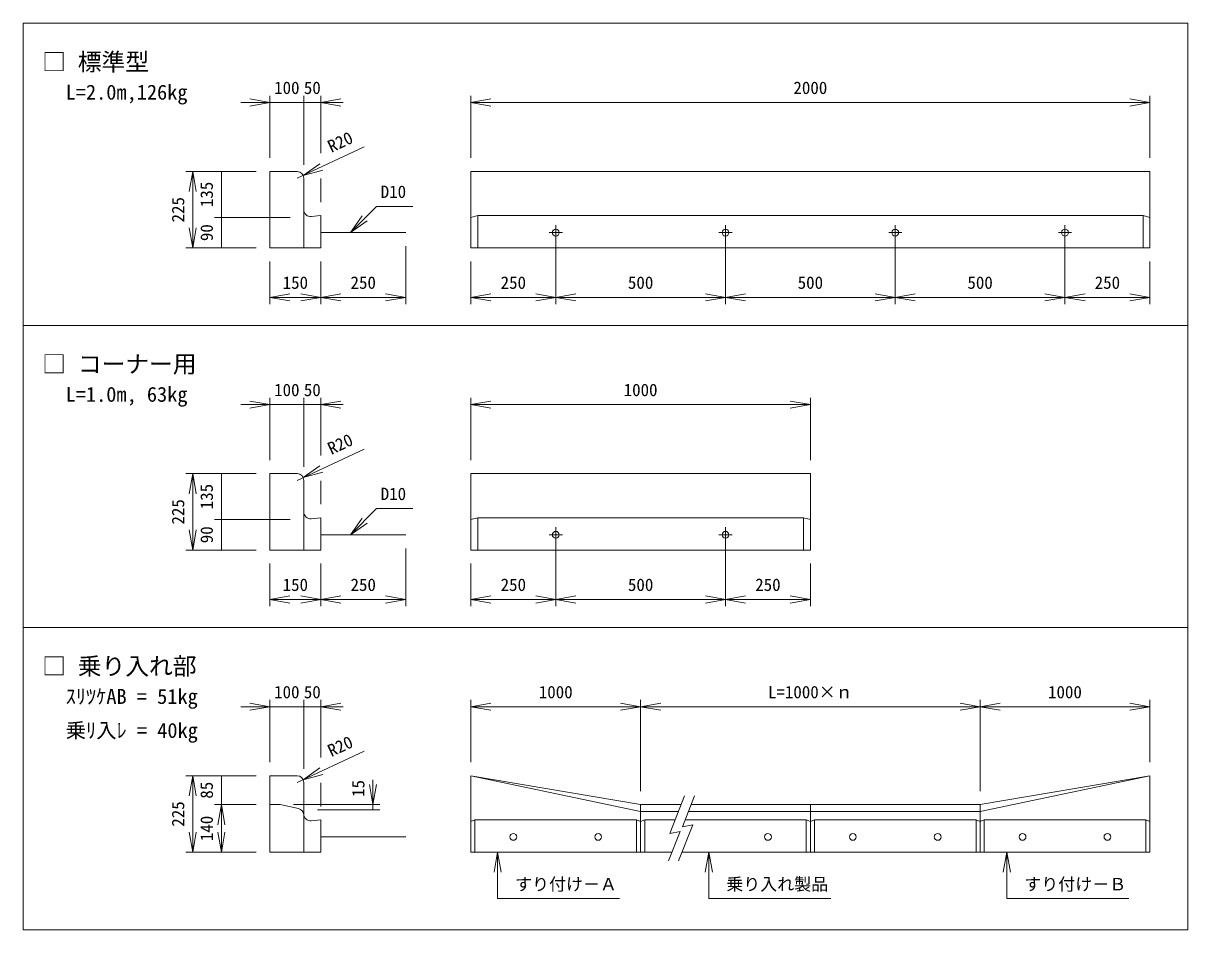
# Model space of a CAD drawing. Units: millimetres on the paper. Extents: x 76 to 506, y 34 to 571.
# Drawn here: x 334.4 to 505.9, y 33.7 to 167.1 of the extents above; entities that cross this region are included whole.
import ezdxf
from ezdxf.enums import TextEntityAlignment as Align

# ---------------------------------------------------------------- set-up
doc = ezdxf.new("R2010")
doc.units = ezdxf.units.MM
doc.layers.add('0_2', color=4, linetype='Continuous', lineweight=18)
doc.styles.add('ＭＳ ゴシック-5.0-0.0', font='')
doc.styles.get('ＭＳ ゴシック-5.0-0.0').set_extended_font_data('ＭＳ ゴシック-5.0-0.0')

msp = doc.modelspace()

# ---------------------------------------------------------------- linework, layer by layer
at = {"layer": '0_2'}
for p, q in [((505.917, 167.144), (334.417, 167.144)), ((334.417, 167.144), (334.417, 33.697)), ((505.917, 33.697), (505.917, 167.144)), ((370.736, 147.326), (370.736, 156.482)), ((375.736, 146.326), (375.736, 156.482)), ((378.236, 148.002), (378.236, 156.482)), ((400.342, 147.326), (400.342, 156.482)), ((500.342, 147.326), (500.342, 156.482)), ((370.736, 155.482), (366.436, 155.482)), ((370.736, 155.482), (367.781, 156.003)), ((370.736, 155.482), (367.781, 154.961)), ((370.736, 155.482), (375.736, 155.482)), ((375.736, 155.482), (378.236, 155.482)), ((378.236, 155.482), (381.19, 156.003)), ((378.236, 155.482), (381.52, 155.482)), ((378.236, 155.482), (381.19, 154.961)), ((400.342, 155.482), (403.297, 156.003)), ((400.342, 155.482), (403.297, 154.961)), ((400.342, 155.482), (500.342, 155.482)), ((500.342, 155.482), (497.388, 156.003)), ((500.342, 155.482), (497.388, 154.961)), ((374.736, 144.326), (384.62, 148.935)), ((375.642, 144.748), (378.1, 146.469)), ((358.376, 145.326), (368.736, 145.326)), ((359.376, 145.326), (358.855, 142.371)), ((359.376, 145.326), (359.897, 142.371)), ((359.376, 145.326), (359.376, 134.076)), ((363.589, 145.326), (363.589, 138.576)), ((375.642, 144.748), (378.54, 145.525)), ((378.236, 140.826), (378.236, 144.271)), ((382.606, 136.326), (386.458, 140.178)), ((386.458, 140.178), (391.809, 140.178)), ((362.589, 138.576), (373.736, 138.576)), ((363.589, 138.576), (363.589, 134.076)), ((382.606, 136.326), (384.326, 138.783)), ((382.606, 136.326), (385.063, 138.046)), ((412.842, 125.797), (412.842, 137.448)), ((437.842, 125.797), (437.842, 137.448)), ((462.842, 125.797), (462.842, 137.448)), ((487.842, 125.797), (487.842, 137.448)), ((359.376, 134.076), (358.855, 137.03)), ((359.376, 134.076), (359.897, 137.03)), ((411.88, 136.326), (413.813, 136.326)), ((436.88, 136.326), (438.813, 136.326)), ((461.88, 136.326), (463.813, 136.326)), ((486.88, 136.326), (488.813, 136.326)), ((358.376, 134.076), (368.736, 134.076)), ((390.736, 125.797), (390.736, 134.326)), ((370.736, 125.797), (370.736, 132.076)), ((378.236, 125.797), (378.236, 132.076)), ((400.342, 125.797), (400.342, 132.076)), ((500.342, 125.797), (500.342, 132.076)), ((370.736, 126.797), (373.69, 127.318)), ((378.236, 126.797), (375.281, 127.318)), ((378.236, 126.797), (381.19, 127.318)), ((390.736, 126.797), (387.781, 127.318)), ((400.342, 126.797), (403.297, 127.318)), ((412.842, 126.797), (409.888, 127.318)), ((412.842, 126.797), (415.797, 127.318)), ((437.842, 126.797), (434.888, 127.318)), ((437.842, 126.797), (440.797, 127.318)), ((462.842, 126.797), (459.888, 127.318)), ((462.842, 126.797), (465.797, 127.318)), ((487.842, 126.797), (484.888, 127.318)), ((487.842, 126.797), (490.797, 127.318)), ((500.342, 126.797), (497.388, 127.318)), ((370.736, 126.797), (373.69, 126.276)), ((370.736, 126.797), (378.236, 126.797)), ((378.236, 126.797), (375.281, 126.276)), ((378.236, 126.797), (381.19, 126.276)), ((378.236, 126.797), (390.736, 126.797)), ((390.736, 126.797), (387.781, 126.276)), ((400.342, 126.797), (403.297, 126.276)), ((400.342, 126.797), (412.842, 126.797)), ((412.842, 126.797), (409.888, 126.276)), ((412.842, 126.797), (415.797, 126.276)), ((412.842, 126.797), (437.842, 126.797)), ((437.842, 126.797), (434.888, 126.276)), ((437.842, 126.797), (440.797, 126.276)), ((437.842, 126.797), (462.842, 126.797)), ((462.842, 126.797), (459.888, 126.276)), ((462.842, 126.797), (465.797, 126.276)), ((462.842, 126.797), (487.842, 126.797)), ((487.842, 126.797), (484.888, 126.276)), ((487.842, 126.797), (490.797, 126.276)), ((487.842, 126.797), (500.342, 126.797)), ((500.342, 126.797), (497.388, 126.276)), ((334.417, 122.662), (505.917, 122.662)), ((370.736, 110.999), (367.781, 111.52)), ((370.736, 102.843), (370.736, 111.999)), ((375.736, 101.843), (375.736, 111.999)), ((378.236, 103.519), (378.236, 111.999)), ((378.236, 110.999), (381.19, 111.52)), ((400.342, 102.843), (400.342, 111.999)), ((400.342, 110.999), (403.297, 111.52)), ((450.342, 110.999), (447.388, 111.52)), ((450.342, 102.843), (450.342, 111.999)), ((370.736, 110.999), (366.436, 110.999)), ((370.736, 110.999), (367.781, 110.478)), ((370.736, 110.999), (375.736, 110.999)), ((375.736, 110.999), (378.236, 110.999)), ((378.236, 110.999), (381.52, 110.999)), ((378.236, 110.999), (381.19, 110.478)), ((400.342, 110.999), (403.297, 110.478)), ((400.342, 110.999), (450.342, 110.999)), ((450.342, 110.999), (447.388, 110.478)), ((374.736, 99.843), (384.62, 104.452)), ((375.642, 100.266), (378.1, 101.986)), ((358.376, 100.843), (368.736, 100.843)), ((359.376, 100.843), (358.855, 97.889)), ((359.376, 100.843), (359.897, 97.889)), ((359.376, 100.843), (359.376, 89.593)), ((363.589, 100.843), (363.589, 94.093)), ((375.642, 100.266), (378.54, 101.042)), ((378.236, 96.343), (378.236, 99.788)), ((382.606, 91.843), (386.458, 95.696)), ((386.458, 95.696), (391.809, 95.696)), ((362.589, 94.093), (373.736, 94.093)), ((363.589, 94.093), (363.589, 89.593)), ((382.606, 91.843), (384.326, 94.301)), ((382.606, 91.843), (385.063, 93.564)), ((412.842, 81.315), (412.842, 92.966)), ((437.842, 81.315), (437.842, 92.966)), ((359.376, 89.593), (358.855, 92.548)), ((359.376, 89.593), (359.897, 92.548)), ((411.88, 91.843), (413.813, 91.843)), ((436.88, 91.843), (438.813, 91.843)), ((358.376, 89.593), (368.736, 89.593)), ((390.736, 81.315), (390.736, 89.843)), ((370.736, 81.315), (370.736, 87.593)), ((378.236, 81.315), (378.236, 87.593)), ((400.342, 81.315), (400.342, 87.593)), ((450.342, 81.315), (450.342, 87.593)), ((370.736, 82.315), (373.69, 82.835)), ((378.236, 82.315), (375.281, 82.835)), ((378.236, 82.315), (381.19, 82.835)), ((390.736, 82.315), (387.781, 82.835)), ((400.342, 82.315), (403.297, 82.835)), ((412.842, 82.315), (409.888, 82.835)), ((412.842, 82.315), (415.797, 82.835)), ((437.842, 82.315), (434.888, 82.835)), ((437.842, 82.315), (440.797, 82.835)), ((450.342, 82.315), (447.388, 82.835)), ((370.736, 82.315), (373.69, 81.794)), ((370.736, 82.315), (378.236, 82.315)), ((378.236, 82.315), (375.281, 81.794)), ((378.236, 82.315), (381.19, 81.794)), ((378.236, 82.315), (390.736, 82.315)), ((390.736, 82.315), (387.781, 81.794)), ((400.342, 82.315), (403.297, 81.794)), ((400.342, 82.315), (412.842, 82.315)), ((412.842, 82.315), (409.888, 81.794)), ((412.842, 82.315), (415.797, 81.794)), ((412.842, 82.315), (437.842, 82.315)), ((437.842, 82.315), (434.888, 81.794)), ((437.842, 82.315), (440.797, 81.794)), ((437.842, 82.315), (450.342, 82.315)), ((450.342, 82.315), (447.388, 81.794)), ((334.417, 78.179), (505.917, 78.179)), ((370.736, 66.516), (367.781, 67.037)), ((370.736, 58.36), (370.736, 67.516)), ((375.736, 57.36), (375.736, 67.516)), ((378.236, 59.036), (378.236, 67.516)), ((378.236, 66.516), (381.19, 67.037)), ((400.342, 58.36), (400.342, 67.516)), ((400.342, 66.516), (403.297, 67.037)), ((425.342, 66.516), (422.388, 67.037)), ((425.342, 54.11), (425.342, 67.516)), ((425.342, 66.516), (428.297, 67.037)), ((475.342, 66.516), (472.388, 67.037)), ((475.342, 54.11), (475.342, 67.516)), ((475.342, 66.516), (478.297, 67.037)), ((500.342, 66.516), (497.388, 67.037)), ((500.342, 58.36), (500.342, 67.516)), ((370.736, 66.516), (366.436, 66.516)), ((370.736, 66.516), (367.781, 65.996)), ((370.736, 66.516), (375.736, 66.516)), ((375.736, 66.516), (378.236, 66.516)), ((378.236, 66.516), (381.52, 66.516)), ((378.236, 66.516), (381.19, 65.996)), ((400.342, 66.516), (425.342, 66.516)), ((400.342, 66.516), (403.297, 65.996)), ((425.342, 66.516), (422.388, 65.996)), ((425.342, 66.516), (475.342, 66.516)), ((425.342, 66.516), (428.297, 65.996)), ((475.342, 66.516), (472.388, 65.996)), ((475.342, 66.516), (500.342, 66.516)), ((475.342, 66.516), (478.297, 65.996)), ((500.342, 66.516), (497.388, 65.996)), ((374.736, 55.36), (384.62, 59.97)), ((375.642, 55.783), (378.1, 57.504)), ((358.376, 56.36), (368.736, 56.36)), ((359.376, 56.36), (358.855, 53.406)), ((359.376, 56.36), (359.897, 53.406)), ((359.376, 56.36), (359.376, 45.11)), ((363.589, 56.36), (363.589, 52.11)), ((375.642, 55.783), (378.54, 56.56)), ((378.236, 51.86), (378.236, 55.305)), ((385.912, 52.11), (385.391, 55.065)), ((385.912, 52.11), (385.912, 55.745)), ((385.912, 52.11), (386.433, 55.065)), ((425.342, 51.11), (400.342, 56.36)), ((475.342, 51.11), (500.342, 56.36)), ((431.802, 53.406), (429.62, 47.865)), ((433.297, 53.406), (431.493, 48.827)), ((362.589, 52.11), (368.736, 52.11)), ((363.589, 52.11), (363.068, 49.156)), ((363.589, 52.11), (364.11, 49.156)), ((363.589, 52.11), (363.589, 45.11)), ((374.236, 52.11), (386.912, 52.11)), ((385.912, 52.11), (385.912, 51.36)), ((377.736, 51.36), (386.912, 51.36)), ((400.942, 49.86), (400.942, 45.11)), ((424.742, 49.86), (424.742, 45.11)), ((425.342, 51.11), (430.898, 51.11)), ((425.942, 49.86), (425.942, 45.11)), ((432.393, 51.11), (475.342, 51.11)), ((449.742, 49.86), (449.742, 45.11)), ((450.942, 49.86), (450.942, 45.11)), ((474.742, 49.86), (474.742, 45.11)), ((475.942, 49.86), (475.942, 45.11)), ((499.742, 49.86), (499.742, 45.11)), ((359.376, 45.11), (358.855, 48.065)), ((359.376, 45.11), (359.897, 48.065)), ((363.589, 45.11), (363.068, 48.065)), ((363.589, 45.11), (364.11, 48.065)), ((431.159, 48.173), (429.442, 43.815)), ((429.62, 47.865), (431.159, 48.173)), ((433.033, 49.135), (430.937, 43.815)), ((431.493, 48.827), (433.033, 49.135)), ((358.376, 45.11), (368.736, 45.11)), ((404.277, 45.11), (403.756, 42.156)), ((404.277, 45.11), (404.277, 38.315)), ((404.277, 45.11), (404.798, 42.156)), ((435.382, 45.11), (434.861, 42.156)), ((435.382, 45.11), (435.382, 38.315)), ((435.382, 45.11), (435.903, 42.156)), ((479.277, 45.11), (478.756, 42.156)), ((479.277, 45.11), (479.277, 38.315)), ((479.277, 45.11), (479.798, 42.156)), ((404.277, 38.315), (422.238, 38.315)), ((435.382, 38.315), (453.343, 38.315)), ((479.277, 38.315), (497.238, 38.315)), ((505.917, 33.697), (334.417, 33.697))]:
    msp.add_line(p, q, dxfattribs=at)
at = {"layer": '0_2', "color": 2}
for p, q in [((370.736, 145.326), (370.736, 134.076)), ((374.736, 145.326), (370.736, 145.326)), ((375.736, 139.681), (375.736, 144.326)), ((400.342, 145.326), (500.342, 145.326)), ((400.342, 145.326), (400.342, 134.076)), ((500.342, 145.326), (500.342, 134.076)), ((375.736, 139.681), (375.736, 134.076)), ((376.835, 138.686), (378.236, 138.826)), ((378.236, 138.826), (378.236, 134.076)), ((401.342, 138.826), (400.342, 138.576)), ((401.342, 138.826), (499.342, 138.826)), ((401.342, 138.826), (401.342, 134.076)), ((500.342, 138.576), (499.342, 138.826)), ((499.342, 138.826), (499.342, 134.076)), ((370.736, 134.076), (378.236, 134.076)), ((400.342, 134.076), (500.342, 134.076)), ((370.736, 100.843), (370.736, 89.593)), ((374.736, 100.843), (370.736, 100.843)), ((375.736, 95.198), (375.736, 99.843)), ((400.342, 100.843), (450.342, 100.843)), ((400.342, 100.843), (400.342, 89.593)), ((450.342, 100.843), (450.342, 89.593)), ((375.736, 95.198), (375.736, 89.593)), ((376.835, 94.203), (378.236, 94.343)), ((378.236, 94.343), (378.236, 89.593)), ((401.342, 94.343), (400.342, 94.093)), ((401.342, 94.343), (449.342, 94.343)), ((401.342, 94.343), (401.342, 89.593)), ((450.342, 94.093), (449.342, 94.343)), ((449.342, 94.343), (449.342, 89.593)), ((370.736, 89.593), (378.236, 89.593)), ((400.342, 89.593), (450.342, 89.593)), ((370.736, 56.36), (370.736, 45.11)), ((374.736, 56.36), (370.736, 56.36)), ((375.736, 50.715), (375.736, 55.36)), ((400.342, 56.36), (400.342, 45.11)), ((425.342, 52.11), (400.342, 56.36)), ((475.342, 52.11), (500.342, 56.36)), ((500.342, 56.36), (500.342, 45.11)), ((370.736, 52.11), (372.236, 52.11)), ((374.945, 51.53), (372.236, 52.11)), ((425.342, 52.11), (425.342, 45.11)), ((425.342, 52.11), (431.292, 52.11)), ((432.787, 52.11), (475.342, 52.11)), ((450.342, 52.11), (450.342, 45.11)), ((475.342, 52.11), (475.342, 45.11)), ((375.736, 50.552), (375.736, 45.11)), ((376.835, 49.72), (378.236, 49.86)), ((378.236, 49.86), (378.236, 45.11)), ((400.942, 49.86), (400.342, 49.61)), ((400.942, 49.86), (424.742, 49.86)), ((424.742, 49.86), (425.342, 49.61)), ((425.342, 49.61), (425.942, 49.86)), ((425.942, 49.86), (430.406, 49.86)), ((431.9, 49.86), (449.742, 49.86)), ((449.742, 49.86), (450.342, 49.61)), ((450.342, 49.61), (450.942, 49.86)), ((450.942, 49.86), (474.742, 49.86)), ((474.742, 49.86), (475.342, 49.61)), ((475.342, 49.61), (475.942, 49.86)), ((475.942, 49.86), (499.742, 49.86)), ((499.742, 49.86), (500.342, 49.61)), ((370.736, 45.11), (378.236, 45.11)), ((400.342, 45.11), (429.952, 45.11)), ((431.447, 45.11), (500.342, 45.11))]:
    msp.add_line(p, q, dxfattribs=at)
at = {"layer": '0_2', "color": 3}
for p, q in [((378.236, 136.326), (390.736, 136.326)), ((378.236, 91.843), (390.736, 91.843)), ((378.236, 47.36), (390.736, 47.36))]:
    msp.add_line(p, q, dxfattribs=at)
at = {"layer": '0_2', "color": 2}
for centre in [(412.842, 136.326), (437.842, 136.326), (462.842, 136.326), (487.842, 136.326), (412.842, 91.843), (437.842, 91.843), (406.592, 47.36), (419.092, 47.36), (444.092, 47.36), (456.592, 47.36), (469.092, 47.36), (481.592, 47.36), (494.092, 47.36)]:
    msp.add_circle(centre, 0.5, dxfattribs=at)
for centre, start, end in [((374.736, 144.326), 0, 90), ((376.736, 139.681), 180, 275.71059), ((374.736, 99.843), 0, 90), ((376.736, 95.198), 180, 275.71059), ((374.736, 55.36), 0, 90), ((374.736, 50.552), 0, 77.90524), ((376.736, 50.715), 180, 275.71059)]:
    msp.add_arc(centre, 1, start, end, dxfattribs=at)

# ---------------------------------------------------------------- texts
at = {"layer": '0_2', "color": 7, "style": 'ＭＳ ゴシック-5.0-0.0'}
for s, height, p in [('□ 標準型', 2.566, (337.197, 159.412)), ('L=2.0m,126kg', 2.199, (340.655, 155.246)), ('100', 1.833, (371.362, 156.182)), ('50', 1.833, (375.737, 156.182)), ('2000', 1.833, (447.843, 156.182)), ('D10', 1.833, (387.06, 140.879)), ('150', 1.833, (372.612, 127.498)), ('250', 1.833, (382.612, 127.498)), ('250', 1.833, (404.718, 127.498)), ('500', 1.833, (423.468, 127.498)), ('500', 1.833, (448.468, 127.498)), ('500', 1.833, (473.468, 127.498)), ('250', 1.833, (492.218, 127.498)), ('□ コーナー用', 2.566, (337.195, 114.929)), ('L=1.0m, 63kg', 2.199, (340.654, 110.763)), ('100', 1.833, (371.362, 111.7)), ('50', 1.833, (375.737, 111.7)), ('1000', 1.833, (422.842, 111.699)), ('D10', 1.833, (387.06, 96.397)), ('150', 1.833, (372.612, 83.015)), ('250', 1.833, (382.612, 83.015)), ('250', 1.833, (404.719, 83.015)), ('500', 1.833, (423.469, 83.015)), ('250', 1.833, (442.219, 83.015)), ('□ 乗り入れ部', 2.566, (337.197, 70.447)), ('ｽﾘﾂｹAB = 51kg', 2.199, (340.655, 66.281)), ('100', 1.833, (371.362, 67.217)), ('50', 1.833, (375.737, 67.217)), ('1000', 1.833, (410.342, 67.217)), ('L=1000×ｎ', 1.833, (444.092, 67.217)), ('1000', 1.833, (485.342, 67.217)), ('乗ﾘ入ﾚ = 40kg', 2.199, (340.655, 61.281)), ('すり付け－Ａ', 1.833, (406.852, 38.935)), ('乗り入れ製品', 1.833, (437.957, 38.935)), ('すり付け－Ｂ', 1.833, (481.854, 38.936))]:
    msp.add_text(s, height=height, dxfattribs=at).set_placement(p, align=Align.BOTTOM_LEFT)
for s, rotation, p in [('R20', 25, (380.021, 147.563)), ('135', 90, (362.89, 140.076)), ('225', 90, (358.677, 137.826)), ('90', 90, (362.89, 135.076)), ('R20', 25, (380.021, 103.08)), ('135', 90, (362.89, 95.594)), ('225', 90, (358.677, 93.344)), ('90', 90, (362.89, 90.594)), ('R20', 25, (380.021, 58.598)), ('85', 90, (362.889, 52.985)), ('15', 90, (385.212, 53.245)), ('225', 90, (358.677, 48.861)), ('140', 90, (362.889, 46.735))]:
    msp.add_text(s, height=1.833, rotation=rotation, dxfattribs=at).set_placement(p, align=Align.BOTTOM_LEFT)

doc.saveas('drawing.dxf')
